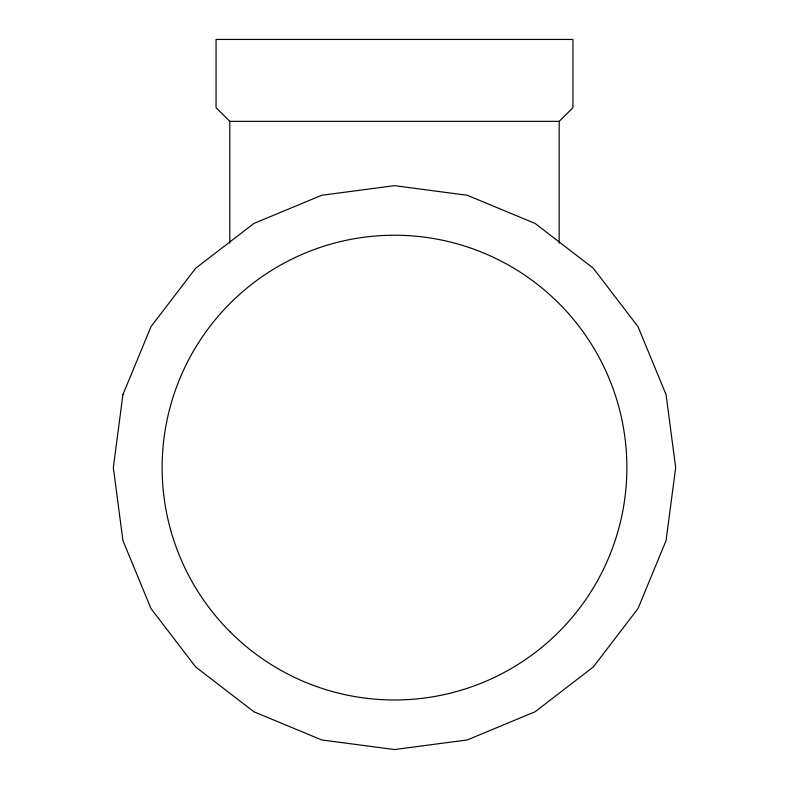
<?xml version="1.0" encoding="UTF-8"?>
<svg xmlns="http://www.w3.org/2000/svg" width="789" height="789" viewBox="0 0 789 789"><rect width="100%" height="100%" fill="white"/><g stroke="black" fill="none" stroke-linecap="round" stroke-linejoin="round"><path stroke-width="1.18" d="M229.826 243.19L229.826 121.348L216.058 107.698L216.058 39.45L572.942 39.45L572.942 107.698L559.174 121.348L229.826 121.348M559.174 243.19L559.174 121.348M122.916 394.638L113.34 467.601L122.916 540.564L150.995 608.566L195.672 666.952L253.9 711.767L321.725 739.944L394.5 749.55L467.275 739.944L535.1 711.767L593.328 666.952L638.005 608.566L666.084 540.564L675.66 467.601L666.084 394.638L638.005 326.646L593.328 268.25L535.1 223.435L467.275 195.268L394.5 185.652L321.725 195.268L253.9 223.435L195.672 268.25L150.995 326.646L122.916 394.638M230.427 632.157A232.38 232.38 0 0 0 619.049 527.417A232.38 232.38 0 0 0 334.023 243.229A232.38 232.38 0 0 0 230.427 632.157"/></g></svg>
